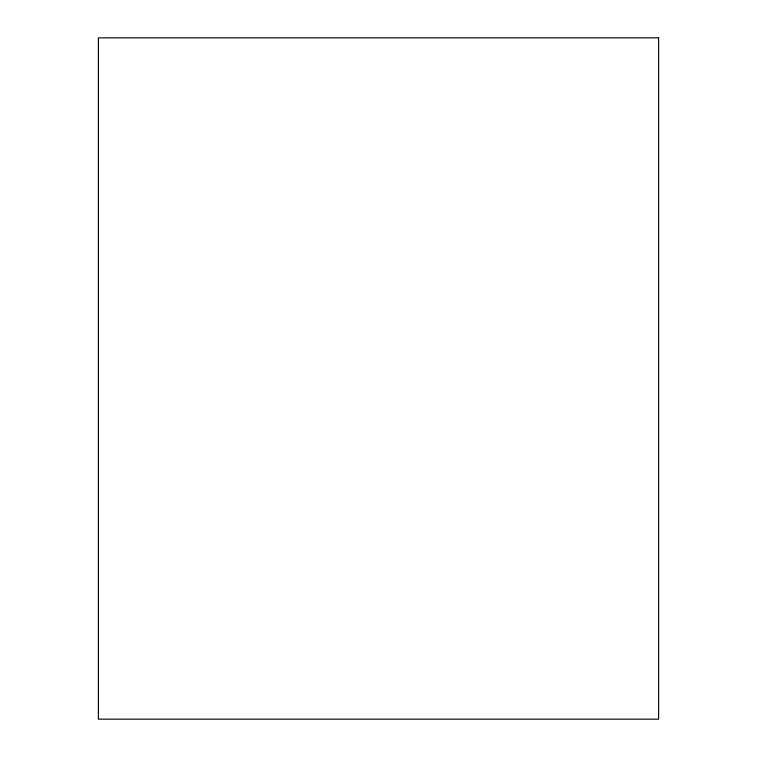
<?xml version="1.0" encoding="UTF-8"?>
<svg xmlns="http://www.w3.org/2000/svg" width="757" height="757" viewBox="0 0 757 757"><rect width="100%" height="100%" fill="white"/><g stroke="black" fill="none" stroke-linecap="round" stroke-linejoin="round"><path stroke-width="1.14" d="M658.609 37.85L98.391 37.85L98.391 719.15L658.609 719.15L658.609 37.85"/></g></svg>
